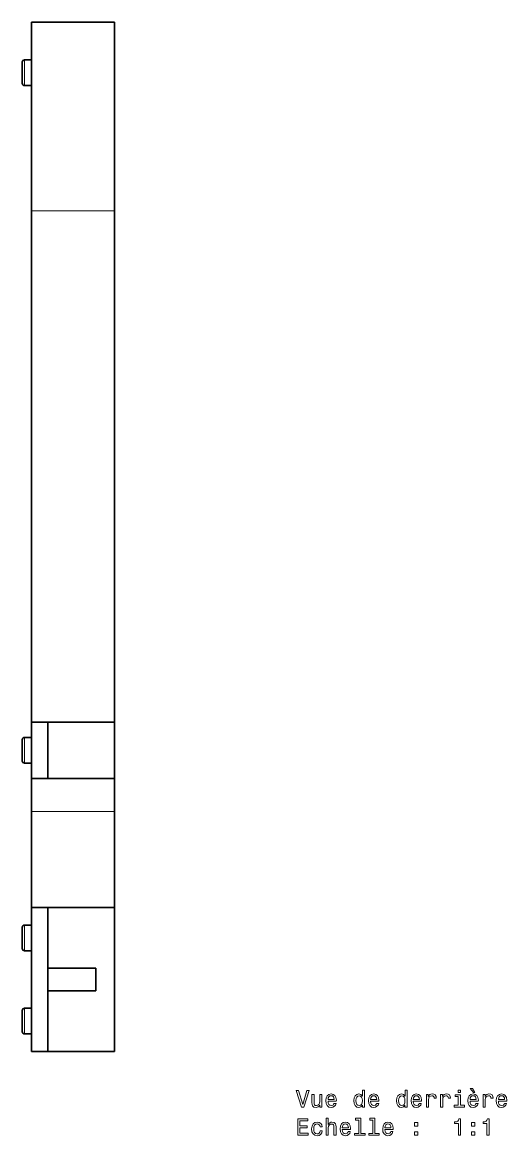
# Model space of a CAD drawing. Extents: x 155 to 1136, y 87 to 920.
# Drawn here: x 1032.7 to 1136.3, y 291.3 to 529.3 of the extents above; entities that cross this region are included whole.
import ezdxf

# ---------------------------------------------------------------- set-up
doc = ezdxf.new("R2010")
doc.units = 0

msp = doc.modelspace()

# ---------------------------------------------------------------- linework, layer by layer
at = {"color": 7, "lineweight": 35}
for p, q in [((1034.72, 529.32), (1034.72, 489)), ((1052.42, 529.32), (1052.42, 489)), ((1034.72, 527.52), (1034.72, 489)), ((1034.72, 521.77), (1034.72, 489)), ((1034.72, 515.88), (1034.72, 489)), ((1034.72, 489), (1034.72, 379.7)), ((1034.72, 489), (1034.72, 379.7)), ((1034.72, 489), (1034.72, 379.7)), ((1052.42, 489), (1052.42, 379.7)), ((1034.72, 336.25), (1034.72, 360.63)), ((1034.72, 360.63), (1034.72, 336.25)), ((1034.72, 340.1), (1034.72, 360.63)), ((1052.42, 360.63), (1052.42, 340.1)), ((1052.42, 309.31), (1052.42, 340.1))]:
    msp.add_line(p, q, dxfattribs=at)
at = {"color": 7, "lineweight": 35, "ltscale": 0.442499}
msp.add_line((1034.72, 529.32), (1052.42, 529.32), dxfattribs=at)
at = {"color": 7, "lineweight": 13, "ltscale": 0.129083}
for p, q in [((1033.22, 521.28), (1033.22, 516.11)), ((1034.62, 521.28), (1034.62, 516.11)), ((1033.22, 376.45), (1033.22, 371.29)), ((1034.62, 376.45), (1034.62, 371.29))]:
    msp.add_line(p, q, dxfattribs=at)
at = {"color": 7, "lineweight": 35, "ltscale": 0.035001}
for p, q in [((1034.62, 521.28), (1033.22, 521.28)), ((1034.62, 515.78), (1033.22, 515.78)), ((1034.62, 376.45), (1033.22, 376.45)), ((1034.62, 370.95), (1033.22, 370.95)), ((1034.62, 336.35), (1033.22, 336.35)), ((1034.62, 330.85), (1033.22, 330.85)), ((1034.62, 318.56), (1033.22, 318.56)), ((1034.62, 313.06), (1033.22, 313.06))]:
    msp.add_line(p, q, dxfattribs=at)
at = {"color": 7, "lineweight": 35, "ltscale": 0.004613}
msp.add_line((1034.72, 522.07), (1034.72, 521.89), dxfattribs=at)
at = {"color": 7, "lineweight": 35, "ltscale": 0.02291}
msp.add_line((1034.72, 520.97), (1034.72, 521.89), dxfattribs=at)
at = {"color": 7, "lineweight": 35, "ltscale": 9.91821e-05}
msp.add_line((1034.72, 521.77), (1034.72, 521.77), dxfattribs=at)
at = {"color": 7, "lineweight": 35, "ltscale": 0.002882}
msp.add_line((1034.72, 521.77), (1034.72, 521.66), dxfattribs=at)
at = {"color": 7, "lineweight": 35, "ltscale": 0.011964}
msp.add_line((1034.72, 521.18), (1034.72, 521.66), dxfattribs=at)
at = {"color": 7, "lineweight": 35, "ltscale": 0.105614}
for p, q in [((1032.72, 520.78), (1032.72, 516.55)), ((1032.72, 375.95), (1032.72, 371.73)), ((1032.72, 335.85), (1032.72, 331.63)), ((1032.72, 318.06), (1032.72, 313.84))]:
    msp.add_line(p, q, dxfattribs=at)
at = {"color": 7, "lineweight": 35, "ltscale": 0.12439}
for p, q in [((1034.72, 521.18), (1034.72, 516.2)), ((1034.72, 376.35), (1034.72, 371.38)), ((1034.72, 336.25), (1034.72, 331.28)), ((1034.72, 318.46), (1034.72, 313.48))]:
    msp.add_line(p, q, dxfattribs=at)
at = {"color": 7, "lineweight": 35, "ltscale": 0.012404}
msp.add_line((1034.72, 520.97), (1034.72, 520.48), dxfattribs=at)
at = {"color": 7, "lineweight": 35, "ltscale": 0.013429}
msp.add_line((1034.72, 520.48), (1034.72, 519.94), dxfattribs=at)
at = {"color": 7, "lineweight": 35, "ltscale": 0.144972}
msp.add_line((1034.72, 514.53), (1034.72, 520.33), dxfattribs=at)
at = {"color": 7, "lineweight": 35, "ltscale": 0.102756}
msp.add_line((1034.72, 519.94), (1034.72, 515.83), dxfattribs=at)
at = {"color": 7, "lineweight": 35, "ltscale": 0.006886}
for p, q in [((1032.72, 516.55), (1032.72, 516.28)), ((1032.72, 371.73), (1032.72, 371.45)), ((1032.72, 331.63), (1032.72, 331.35)), ((1032.72, 313.84), (1032.72, 313.56))]:
    msp.add_line(p, q, dxfattribs=at)
at = {"color": 7, "lineweight": 13, "ltscale": 0.008417}
for p, q in [((1033.22, 516.11), (1033.22, 515.78)), ((1034.62, 516.11), (1034.62, 515.78)), ((1033.22, 371.29), (1033.22, 370.95)), ((1034.62, 371.29), (1034.62, 370.95))]:
    msp.add_line(p, q, dxfattribs=at)
at = {"color": 7, "lineweight": 35, "ltscale": 0.00811}
for p, q in [((1034.72, 516.2), (1034.72, 515.88)), ((1034.72, 371.38), (1034.72, 371.05)), ((1034.72, 331.28), (1034.72, 330.95)), ((1034.72, 313.48), (1034.72, 313.16))]:
    msp.add_line(p, q, dxfattribs=at)
at = {"color": 7, "lineweight": 35, "ltscale": 0.008751}
msp.add_line((1034.72, 515.53), (1034.72, 515.88), dxfattribs=at)
at = {"color": 7, "lineweight": 35, "ltscale": 0.341771}
msp.add_line((1034.72, 489), (1034.72, 475.32), dxfattribs=at)
at = {"color": 7, "lineweight": 13, "ltscale": 0.442499}
for p, q in [((1034.72, 489), (1052.42, 489)), ((1034.72, 360.63), (1052.42, 360.63))]:
    msp.add_line(p, q, dxfattribs=at)
at = {"color": 7, "lineweight": 35, "ltscale": 0.029386}
msp.add_line((1034.72, 475.32), (1034.72, 474.15), dxfattribs=at)
at = {"color": 7, "lineweight": 35, "ltscale": 0.224043}
msp.add_line((1034.72, 474.15), (1034.72, 465.19), dxfattribs=at)
at = {"color": 7, "lineweight": 35, "ltscale": 0.02378}
msp.add_line((1034.72, 465.19), (1034.72, 464.24), dxfattribs=at)
at = {"color": 7, "lineweight": 35, "ltscale": 0.422265}
msp.add_line((1034.72, 464.24), (1034.72, 447.35), dxfattribs=at)
at = {"color": 7, "lineweight": 35, "ltscale": 0.128416}
msp.add_line((1034.72, 447.35), (1034.72, 442.21), dxfattribs=at)
at = {"color": 7, "lineweight": 35, "ltscale": 0.10629}
msp.add_line((1034.72, 442.21), (1034.72, 437.96), dxfattribs=at)
at = {"color": 7, "lineweight": 35, "ltscale": 0.107159}
msp.add_line((1034.72, 437.96), (1034.72, 433.67), dxfattribs=at)
at = {"color": 7, "lineweight": 35, "ltscale": 0.361674}
msp.add_line((1034.72, 433.67), (1034.72, 419.2), dxfattribs=at)
at = {"color": 7, "lineweight": 35, "ltscale": 0.244137}
msp.add_line((1034.72, 427.68), (1034.72, 417.91), dxfattribs=at)
at = {"color": 7, "lineweight": 35, "ltscale": 0.263998}
msp.add_line((1034.72, 425.03), (1034.72, 414.47), dxfattribs=at)
at = {"color": 7, "lineweight": 35, "ltscale": 0.250799}
msp.add_line((1034.72, 419.2), (1034.72, 409.17), dxfattribs=at)
at = {"color": 7, "lineweight": 35, "ltscale": 0.157337}
msp.add_line((1034.72, 414.47), (1034.72, 408.17), dxfattribs=at)
at = {"color": 7, "lineweight": 35, "ltscale": 0.080775}
msp.add_line((1034.72, 409.17), (1034.72, 405.94), dxfattribs=at)
at = {"color": 7, "lineweight": 35, "ltscale": 0.041152}
msp.add_line((1034.72, 408.17), (1034.72, 406.53), dxfattribs=at)
at = {"color": 7, "lineweight": 35, "ltscale": 0.000951385}
msp.add_line((1034.72, 406.53), (1034.72, 406.49), dxfattribs=at)
at = {"color": 7, "lineweight": 35, "ltscale": 0.153728}
msp.add_line((1034.72, 405.94), (1034.72, 399.79), dxfattribs=at)
at = {"color": 7, "lineweight": 35, "ltscale": 0.002211}
msp.add_line((1034.72, 399.79), (1034.72, 399.7), dxfattribs=at)
at = {"color": 7, "lineweight": 35, "ltscale": 0.076708}
msp.add_line((1034.72, 399.7), (1034.72, 396.64), dxfattribs=at)
at = {"color": 7, "lineweight": 35, "ltscale": 0.060306}
msp.add_line((1034.72, 396.64), (1034.72, 394.22), dxfattribs=at)
at = {"color": 7, "lineweight": 35, "ltscale": 0.14248}
msp.add_line((1034.72, 394.23), (1034.72, 388.54), dxfattribs=at)
at = {"color": 7, "lineweight": 35, "ltscale": 0.244997}
msp.add_line((1034.72, 388.54), (1034.72, 378.74), dxfattribs=at)
at = {"color": 7, "lineweight": 35, "ltscale": 0.023655}
msp.add_line((1034.72, 378.76), (1034.72, 379.7), dxfattribs=at)
at = {"color": 7, "lineweight": 35, "ltscale": 0.0875}
for p, q in [((1038.22, 379.7), (1034.72, 379.7)), ((1038.22, 379.7), (1034.72, 379.7)), ((1038.22, 367.7), (1034.72, 367.7)), ((1038.22, 340.1), (1034.72, 340.1)), ((1038.22, 309.31), (1034.72, 309.31))]:
    msp.add_line(p, q, dxfattribs=at)
at = {"color": 7, "lineweight": 35, "ltscale": 0.3}
for p, q in [((1034.72, 379.7), (1034.72, 367.7)), ((1038.22, 379.7), (1038.22, 367.7)), ((1038.22, 379.7), (1038.22, 367.7)), ((1052.42, 379.7), (1052.42, 367.7))]:
    msp.add_line(p, q, dxfattribs=at)
at = {"color": 7, "lineweight": 35, "ltscale": 0.023582}
msp.add_line((1034.72, 377.82), (1034.72, 378.76), dxfattribs=at)
at = {"color": 7, "lineweight": 35, "ltscale": 0.05955}
msp.add_line((1034.72, 378.74), (1034.72, 376.35), dxfattribs=at)
at = {"color": 7, "lineweight": 35, "ltscale": 0.354999}
for p, q in [((1038.22, 379.7), (1052.42, 379.7)), ((1038.22, 367.7), (1052.42, 367.7)), ((1038.22, 340.1), (1052.42, 340.1)), ((1038.22, 309.31), (1052.42, 309.31))]:
    msp.add_line(p, q, dxfattribs=at)
at = {"color": 7, "lineweight": 35, "ltscale": 0.004784}
msp.add_line((1034.72, 377.62), (1034.72, 377.82), dxfattribs=at)
at = {"color": 7, "lineweight": 35, "ltscale": 2.74658e-05}
msp.add_line((1034.72, 377.62), (1034.72, 377.62), dxfattribs=at)
at = {"color": 7, "lineweight": 35, "ltscale": 0.006197}
msp.add_line((1034.72, 377.38), (1034.72, 377.62), dxfattribs=at)
at = {"color": 7, "lineweight": 35, "ltscale": 0.025475}
msp.add_line((1034.72, 376.36), (1034.72, 377.38), dxfattribs=at)
at = {"color": 7, "lineweight": 35, "ltscale": 0.260488}
msp.add_line((1034.72, 360.63), (1034.72, 371.05), dxfattribs=at)
at = {"color": 7, "lineweight": 35, "ltscale": 0.01758}
msp.add_line((1034.72, 371.05), (1034.72, 370.35), dxfattribs=at)
at = {"color": 7, "lineweight": 35, "ltscale": 0.000402069}
msp.add_line((1034.72, 370.35), (1034.72, 370.33), dxfattribs=at)
at = {"color": 7, "lineweight": 35, "ltscale": 0.242417}
msp.add_line((1034.72, 370.33), (1034.72, 360.63), dxfattribs=at)
at = {"color": 7, "lineweight": 35, "ltscale": 0.176738}
for p, q in [((1034.72, 360.63), (1034.72, 367.7)), ((1052.42, 367.7), (1052.42, 360.63))]:
    msp.add_line(p, q, dxfattribs=at)
at = {"color": 7, "lineweight": 35, "ltscale": 0.325}
for p, q in [((1034.72, 340.1), (1034.72, 327.1)), ((1038.22, 327.1), (1038.22, 340.1)), ((1038.22, 340.1), (1038.22, 327.1)), ((1034.72, 322.31), (1034.72, 309.31)), ((1038.22, 322.31), (1038.22, 309.31)), ((1038.22, 322.31), (1038.22, 309.31))]:
    msp.add_line(p, q, dxfattribs=at)
at = {"color": 7, "lineweight": 13, "ltscale": 0.129084}
for p, q in [((1033.22, 336.35), (1033.22, 331.19)), ((1034.62, 336.35), (1034.62, 331.19)), ((1033.22, 318.56), (1033.22, 313.4)), ((1034.62, 318.56), (1034.62, 313.4))]:
    msp.add_line(p, q, dxfattribs=at)
at = {"color": 7, "lineweight": 13, "ltscale": 0.008416}
for p, q in [((1033.22, 331.19), (1033.22, 330.85)), ((1034.62, 331.19), (1034.62, 330.85)), ((1033.22, 313.4), (1033.22, 313.06)), ((1034.62, 313.4), (1034.62, 313.06))]:
    msp.add_line(p, q, dxfattribs=at)
at = {"color": 7, "lineweight": 35, "ltscale": 0.228542}
msp.add_line((1034.72, 321.81), (1034.72, 330.95), dxfattribs=at)
at = {"color": 7, "lineweight": 35, "ltscale": 0.046008}
msp.add_line((1034.72, 330.94), (1034.72, 329.1), dxfattribs=at)
at = {"color": 7, "lineweight": 35, "ltscale": 0.0375}
for p, q in [((1034.72, 327.6), (1034.72, 329.1)), ((1034.72, 320.31), (1034.72, 321.81))]:
    msp.add_line(p, q, dxfattribs=at)
at = {"color": 7, "lineweight": 35, "ltscale": 0.119794}
for p, q in [((1034.72, 327.1), (1034.72, 322.31)), ((1038.22, 327.1), (1038.22, 322.31)), ((1048.42, 327.1), (1048.42, 322.31))]:
    msp.add_line(p, q, dxfattribs=at)
at = {"color": 7, "lineweight": 35, "ltscale": 0.254999}
for p, q in [((1038.22, 327.1), (1048.42, 327.1)), ((1038.22, 322.31), (1048.42, 322.31))]:
    msp.add_line(p, q, dxfattribs=at)
at = {"color": 7, "lineweight": 13}
for points in [[(1093.57, 300.96), (1092.69, 297.98), (1091.79, 300.96), (1091.31, 300.96), (1092.44, 297.45), (1092.94, 297.45), (1094.05, 300.96)], [(1096.77, 300.16), (1096.33, 300.16), (1096.33, 298.6), (1096.28, 298.24), (1096.13, 297.97), (1095.9, 297.81), (1095.61, 297.76), (1095.37, 297.8), (1095.22, 297.92), (1095.13, 298.13), (1095.11, 298.42), (1095.11, 300.16), (1094.67, 300.16), (1094.67, 298.38), (1094.68, 298.02), (1094.78, 297.73), (1095.07, 297.45), (1095.54, 297.36), (1095.79, 297.39), (1096.01, 297.48), (1096.2, 297.64), (1096.35, 297.87), (1096.35, 297.45), (1096.77, 297.45)], [(1098.11, 298.68), (1099.88, 298.68), (1099.89, 298.89), (1099.81, 299.47), (1099.59, 299.9), (1099.23, 300.16), (1098.76, 300.26), (1098.31, 300.16), (1097.95, 299.87), (1097.73, 299.42), (1097.64, 298.81), (1097.72, 298.19), (1097.95, 297.74), (1098.3, 297.45), (1098.75, 297.36), (1099.14, 297.42), (1099.47, 297.6), (1099.7, 297.87), (1099.84, 298.23), (1099.4, 298.23), (1099.31, 298.03), (1099.18, 297.88), (1098.8, 297.76), (1098.52, 297.81), (1098.3, 297.99), (1098.16, 298.28), (1098.11, 298.66)], [(1105.46, 297.87), (1105.46, 297.45), (1105.9, 297.45), (1105.9, 301.07), (1105.46, 301.07), (1105.46, 299.75), (1105.12, 300.13), (1104.92, 300.22), (1104.68, 300.26), (1104.25, 300.16), (1103.92, 299.87), (1103.7, 299.42), (1103.63, 298.81), (1103.7, 298.2), (1103.92, 297.74), (1104.25, 297.45), (1104.68, 297.36), (1104.92, 297.39), (1105.13, 297.48)], [(1107.22, 298.68), (1108.99, 298.68), (1109, 298.89), (1108.92, 299.47), (1108.69, 299.9), (1108.34, 300.16), (1107.87, 300.26), (1107.41, 300.16), (1107.06, 299.87), (1106.83, 299.42), (1106.75, 298.81), (1106.83, 298.19), (1107.06, 297.74), (1107.4, 297.45), (1107.86, 297.36), (1108.25, 297.42), (1108.57, 297.6), (1108.81, 297.87), (1108.95, 298.23), (1108.51, 298.23), (1108.42, 298.03), (1108.29, 297.88), (1107.91, 297.76), (1107.63, 297.81), (1107.41, 297.99), (1107.27, 298.28), (1107.22, 298.66)], [(1114.56, 297.87), (1114.56, 297.45), (1115.01, 297.45), (1115.01, 301.07), (1114.57, 301.07), (1114.57, 299.75), (1114.23, 300.13), (1114.02, 300.22), (1113.79, 300.26), (1113.36, 300.16), (1113.03, 299.87), (1112.81, 299.42), (1112.73, 298.81), (1112.81, 298.2), (1113.03, 297.74), (1113.36, 297.45), (1113.79, 297.36), (1114.02, 297.39), (1114.24, 297.48)], [(1116.32, 298.68), (1118.1, 298.68), (1118.1, 298.89), (1118.02, 299.47), (1117.8, 299.9), (1117.45, 300.16), (1116.98, 300.26), (1116.52, 300.16), (1116.17, 299.87), (1115.94, 299.42), (1115.86, 298.81), (1115.94, 298.19), (1116.16, 297.74), (1116.51, 297.45), (1116.97, 297.36), (1117.36, 297.42), (1117.68, 297.6), (1117.92, 297.87), (1118.05, 298.23), (1117.62, 298.23), (1117.52, 298.03), (1117.39, 297.88), (1117.02, 297.76), (1116.73, 297.81), (1116.52, 297.99), (1116.38, 298.28), (1116.32, 298.66)], [(1119.14, 297.45), (1119.58, 297.45), (1119.58, 299), (1119.63, 299.38), (1119.76, 299.64), (1119.99, 299.8), (1120.28, 299.86), (1120.51, 299.82), (1120.67, 299.72), (1120.77, 299.55), (1120.81, 299.32), (1121.26, 299.32), (1121.2, 299.73), (1121.03, 300.02), (1120.75, 300.2), (1120.37, 300.26), (1120.12, 300.22), (1119.9, 300.12), (1119.7, 299.95), (1119.54, 299.71), (1119.54, 300.16), (1119.14, 300.16)], [(1122.17, 297.45), (1122.62, 297.45), (1122.62, 299), (1122.66, 299.38), (1122.8, 299.64), (1123.02, 299.8), (1123.32, 299.86), (1123.54, 299.82), (1123.71, 299.72), (1123.81, 299.55), (1123.84, 299.32), (1124.29, 299.32), (1124.23, 299.73), (1124.07, 300.02), (1123.79, 300.2), (1123.41, 300.26), (1123.15, 300.22), (1122.93, 300.12), (1122.73, 299.95), (1122.58, 299.71), (1122.58, 300.16), (1122.17, 300.16)], [(1126.4, 297.83), (1126.4, 300.07), (1125.26, 300.07), (1125.26, 299.69), (1125.96, 299.69), (1125.96, 297.83), (1125.05, 297.83), (1125.05, 297.45), (1127.32, 297.45), (1127.32, 297.83)], [(1126.42, 301.07), (1125.95, 301.07), (1125.95, 300.57), (1126.42, 300.57)], [(1128.47, 298.68), (1130.24, 298.68), (1130.25, 298.89), (1130.17, 299.47), (1129.95, 299.9), (1129.59, 300.16), (1129.12, 300.26), (1128.67, 300.16), (1128.31, 299.87), (1128.09, 299.42), (1128, 298.81), (1128.08, 298.19), (1128.31, 297.74), (1128.66, 297.45), (1129.11, 297.36), (1129.5, 297.42), (1129.83, 297.6), (1130.06, 297.87), (1130.2, 298.23), (1129.76, 298.23), (1129.67, 298.03), (1129.54, 297.88), (1129.16, 297.76), (1128.88, 297.81), (1128.66, 297.99), (1128.52, 298.28), (1128.47, 298.66)], [(1129.48, 300.53), (1128.98, 301.39), (1128.48, 301.39), (1129.18, 300.53)], [(1131.28, 297.45), (1131.73, 297.45), (1131.73, 299), (1131.77, 299.38), (1131.91, 299.64), (1132.13, 299.8), (1132.43, 299.86), (1132.65, 299.82), (1132.82, 299.72), (1132.92, 299.55), (1132.95, 299.32), (1133.4, 299.32), (1133.34, 299.73), (1133.17, 300.02), (1132.9, 300.2), (1132.52, 300.26), (1132.26, 300.22), (1132.04, 300.12), (1131.84, 299.95), (1131.69, 299.71), (1131.69, 300.16), (1131.28, 300.16)], [(1134.54, 298.68), (1136.32, 298.68), (1136.32, 298.89), (1136.24, 299.47), (1136.02, 299.9), (1135.67, 300.16), (1135.2, 300.26), (1134.74, 300.16), (1134.38, 299.87), (1134.16, 299.42), (1134.08, 298.81), (1134.15, 298.19), (1134.38, 297.74), (1134.73, 297.45), (1135.18, 297.36), (1135.57, 297.42), (1135.9, 297.6), (1136.13, 297.87), (1136.27, 298.23), (1135.83, 298.23), (1135.74, 298.03), (1135.61, 297.88), (1135.24, 297.76), (1134.95, 297.81), (1134.73, 297.99), (1134.59, 298.28), (1134.54, 298.66)], [(1098.11, 299.05), (1098.16, 299.4), (1098.3, 299.66), (1098.51, 299.81), (1098.78, 299.87), (1099.05, 299.81), (1099.25, 299.66), (1099.38, 299.4), (1099.42, 299.05)], [(1104.76, 299.86), (1105.05, 299.79), (1105.27, 299.59), (1105.4, 299.26), (1105.45, 298.81), (1105.4, 298.35), (1105.27, 298.02), (1105.05, 297.82), (1104.76, 297.76), (1104.48, 297.82), (1104.27, 298.02), (1104.13, 298.36), (1104.08, 298.81), (1104.13, 299.26), (1104.27, 299.59), (1104.48, 299.79)], [(1107.22, 299.05), (1107.27, 299.4), (1107.41, 299.66), (1107.61, 299.81), (1107.89, 299.87), (1108.15, 299.81), (1108.36, 299.66), (1108.49, 299.4), (1108.53, 299.05)], [(1113.86, 299.86), (1114.16, 299.79), (1114.38, 299.59), (1114.51, 299.26), (1114.56, 298.81), (1114.51, 298.35), (1114.38, 298.02), (1114.16, 297.82), (1113.86, 297.76), (1113.59, 297.82), (1113.37, 298.02), (1113.23, 298.36), (1113.19, 298.81), (1113.23, 299.26), (1113.37, 299.59), (1113.59, 299.79)], [(1116.32, 299.05), (1116.38, 299.4), (1116.52, 299.66), (1116.72, 299.81), (1117, 299.87), (1117.26, 299.81), (1117.47, 299.66), (1117.6, 299.4), (1117.64, 299.05)], [(1128.47, 299.05), (1128.52, 299.4), (1128.66, 299.66), (1128.87, 299.81), (1129.14, 299.87), (1129.41, 299.81), (1129.61, 299.66), (1129.74, 299.4), (1129.79, 299.05)], [(1134.54, 299.05), (1134.6, 299.4), (1134.73, 299.66), (1134.94, 299.81), (1135.21, 299.87), (1135.48, 299.81), (1135.69, 299.66), (1135.81, 299.4), (1135.86, 299.05)], [(1091.63, 291.41), (1093.85, 291.41), (1093.85, 291.83), (1092.1, 291.83), (1092.1, 293.02), (1093.66, 293.02), (1093.66, 293.43), (1092.1, 293.43), (1092.1, 294.48), (1093.81, 294.48), (1093.81, 294.91), (1091.63, 294.91)], [(1096.41, 293.22), (1096.85, 293.22), (1096.76, 293.62), (1096.54, 293.94), (1096.2, 294.14), (1095.76, 294.21), (1095.28, 294.11), (1094.91, 293.83), (1094.68, 293.37), (1094.6, 292.75), (1094.67, 292.14), (1094.9, 291.69), (1095.26, 291.41), (1095.75, 291.31), (1096.18, 291.39), (1096.52, 291.6), (1096.75, 291.93), (1096.85, 292.38), (1096.43, 292.38), (1096.35, 292.09), (1096.21, 291.88), (1096.01, 291.75), (1095.76, 291.71), (1095.46, 291.78), (1095.23, 291.98), (1095.1, 292.3), (1095.05, 292.77), (1095.1, 293.22), (1095.24, 293.55), (1095.47, 293.75), (1095.76, 293.82), (1096.03, 293.78), (1096.22, 293.66), (1096.35, 293.47)], [(1097.72, 291.41), (1098.16, 291.41), (1098.16, 292.97), (1098.21, 293.33), (1098.36, 293.59), (1098.58, 293.75), (1098.89, 293.81), (1099.13, 293.76), (1099.28, 293.63), (1099.35, 293.4), (1099.38, 293.1), (1099.38, 291.41), (1099.82, 291.41), (1099.82, 293.19), (1099.8, 293.55), (1099.71, 293.84), (1099.41, 294.12), (1098.95, 294.21), (1098.7, 294.18), (1098.48, 294.08), (1098.3, 293.93), (1098.16, 293.72), (1098.16, 295.03), (1097.72, 295.03)], [(1101.14, 292.63), (1102.92, 292.63), (1102.92, 292.84), (1102.84, 293.42), (1102.62, 293.85), (1102.27, 294.12), (1101.8, 294.21), (1101.34, 294.11), (1100.99, 293.83), (1100.76, 293.37), (1100.68, 292.76), (1100.76, 292.14), (1100.98, 291.69), (1101.33, 291.41), (1101.79, 291.31), (1102.18, 291.38), (1102.5, 291.55), (1102.74, 291.82), (1102.87, 292.18), (1102.44, 292.18), (1102.34, 291.98), (1102.21, 291.83), (1101.84, 291.71), (1101.55, 291.77), (1101.34, 291.94), (1101.19, 292.23), (1101.14, 292.62)], [(1101.14, 293.01), (1101.2, 293.35), (1101.34, 293.61), (1101.54, 293.77), (1101.82, 293.82), (1102.08, 293.77), (1102.29, 293.61), (1102.42, 293.35), (1102.46, 293.01)], [(1104.67, 294.65), (1104.67, 291.78), (1103.76, 291.78), (1103.76, 291.41), (1106.03, 291.41), (1106.03, 291.78), (1105.12, 291.78), (1105.12, 295.03), (1103.98, 295.03), (1103.98, 294.65)], [(1107.71, 294.65), (1107.71, 291.78), (1106.8, 291.78), (1106.8, 291.41), (1109.06, 291.41), (1109.06, 291.78), (1108.15, 291.78), (1108.15, 295.03), (1107.01, 295.03), (1107.01, 294.65)], [(1110.25, 292.63), (1112.03, 292.63), (1112.03, 292.84), (1111.95, 293.42), (1111.73, 293.85), (1111.38, 294.12), (1110.91, 294.21), (1110.45, 294.11), (1110.1, 293.83), (1109.87, 293.37), (1109.79, 292.76), (1109.86, 292.14), (1110.09, 291.69), (1110.44, 291.41), (1110.89, 291.31), (1111.29, 291.38), (1111.61, 291.55), (1111.85, 291.82), (1111.98, 292.18), (1111.54, 292.18), (1111.45, 291.98), (1111.32, 291.83), (1110.95, 291.71), (1110.66, 291.77), (1110.44, 291.94), (1110.3, 292.23), (1110.25, 292.62)], [(1110.25, 293.01), (1110.31, 293.35), (1110.44, 293.61), (1110.65, 293.77), (1110.92, 293.82), (1111.19, 293.77), (1111.4, 293.61), (1111.52, 293.35), (1111.57, 293.01)], [(1116.63, 293.36), (1117.33, 293.36), (1117.33, 294.12), (1116.63, 294.12)], [(1126, 291.41), (1126.46, 291.41), (1126.46, 294.93), (1126.11, 294.93), (1126.02, 294.62), (1125.84, 294.42), (1125.56, 294.3), (1125.18, 294.26), (1125.18, 293.9), (1126, 293.9)], [(1128.78, 293.36), (1129.47, 293.36), (1129.47, 294.12), (1128.78, 294.12)], [(1132.07, 291.41), (1132.53, 291.41), (1132.53, 294.93), (1132.19, 294.93), (1132.09, 294.62), (1131.91, 294.42), (1131.64, 294.3), (1131.25, 294.26), (1131.25, 293.9), (1132.07, 293.9)], [(1116.63, 291.41), (1117.33, 291.41), (1117.33, 292.16), (1116.63, 292.16)], [(1128.78, 291.41), (1129.47, 291.41), (1129.47, 292.16), (1128.78, 292.16)]]:
    msp.add_lwpolyline(points, close=True, dxfattribs=at)
at = {"color": 7, "lineweight": 35}
for centre, radius, start, end in [((1033.22, 520.78), 0.5, 90, 180), ((1034.62, 521.18), 0.1, 0.0336, 89.9664), ((1033.22, 516.28), 0.5, 180, 270), ((1034.62, 515.88), 0.1, 270.0336, 359.9664), ((1033.22, 375.95), 0.5, 90, 180), ((1034.62, 376.35), 0.1, 0.0336, 89.9664), ((1033.22, 371.45), 0.5, 180, 270), ((1034.62, 371.05), 0.1, 270.0336, 359.9664), ((1033.22, 335.85), 0.5, 90, 180), ((1034.62, 336.25), 0.1, 0.0336, 89.9664), ((1033.22, 331.35), 0.5, 180, 270), ((1034.62, 330.95), 0.1, 270.0336, 359.9664), ((1033.22, 318.06), 0.5, 90, 180), ((1034.62, 318.46), 0.1, 0.0336, 89.9664), ((1033.22, 313.56), 0.5, 180, 270), ((1034.62, 313.16), 0.1, 270.0336, 359.9664)]:
    msp.add_arc(centre, radius, start, end, dxfattribs=at)

doc.saveas('drawing.dxf')
